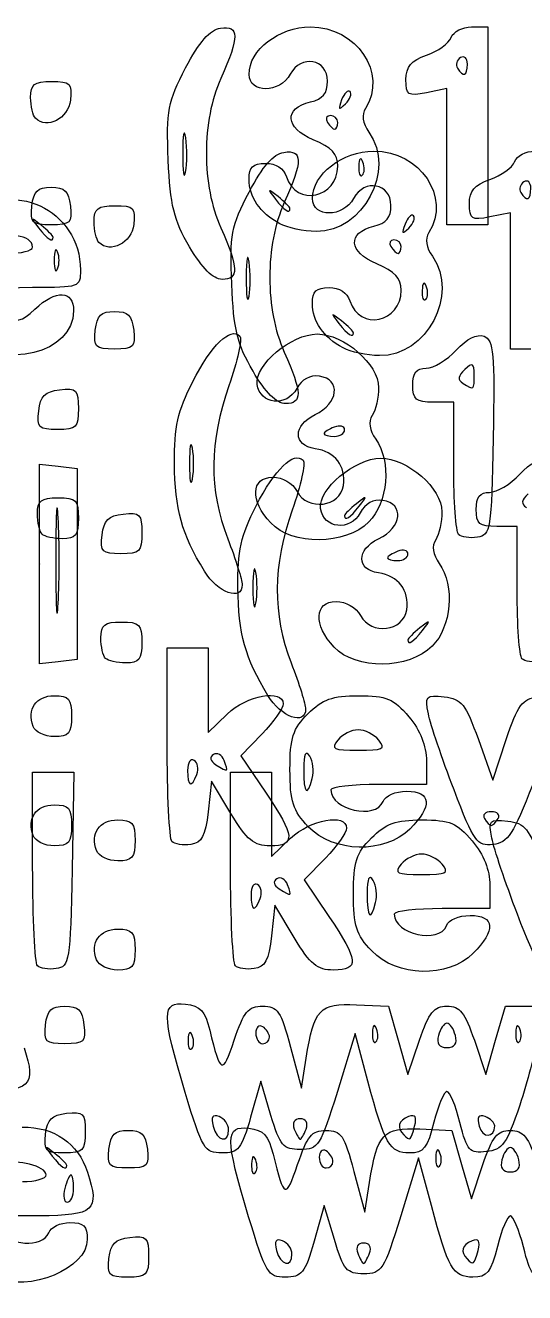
# Model space of a CAD drawing. Extents: x 0.12 to 3.39, y 0.54 to 2.4.
# Drawn here: x 1.95 to 2.194, y 1.117 to 1.736 of the extents above; entities that cross this region are included whole.
import ezdxf

# ---------------------------------------------------------------- set-up
doc = ezdxf.new("R2010")
doc.units = 0
doc.layers.get('0').update_dxf_attribs({"linetype": 'CONTINUOUS'})

msp = doc.modelspace()

# ---------------------------------------------------------------- linework, layer by layer
at = {"color": 7}
for p, q in [((2.168033, 1.735365), (2.17601, 1.735365)), ((2.17601, 1.735365), (2.17601, 1.687031)), ((2.16601, 1.717228), (2.16601, 1.717228)), ((2.1087, 1.703786), (2.1087, 1.703786)), ((2.15601, 1.705198), (2.14601, 1.703198)), ((2.15601, 1.671948), (2.15601, 1.705198)), ((1.95504, 1.690779), (1.95504, 1.690779)), ((2.102677, 1.688698), (2.102677, 1.688698)), ((2.17601, 1.687031), (2.17601, 1.638698)), ((2.028401, 1.681152), (2.028402, 1.681152)), ((2.15601, 1.638698), (2.15601, 1.671948)), ((2.15601, 1.671948), (2.15601, 1.671948)), ((2.114954, 1.669323), (2.114954, 1.669323)), ((1.953289, 1.647865), (1.953289, 1.647865)), ((2.079343, 1.646623), (2.079343, 1.646623)), ((2.139676, 1.643106), (2.139676, 1.643106)), ((2.186986, 1.644518), (2.176986, 1.642518)), ((2.186986, 1.611268), (2.186986, 1.644518)), ((2.074343, 1.639209), (2.074343, 1.639214)), ((2.16601, 1.638698), (2.15601, 1.638698)), ((2.17601, 1.638698), (2.16601, 1.638698)), ((1.963653, 1.63261), (1.963653, 1.63261)), ((1.986016, 1.630099), (1.986016, 1.630099)), ((2.133653, 1.628018), (2.133653, 1.628018)), ((1.953653, 1.627793), (1.953653, 1.627793)), ((1.965861, 1.625518), (1.965861, 1.625518)), ((2.030317, 1.627865), (2.030317, 1.627865)), ((2.059377, 1.620472), (2.059378, 1.620472)), ((2.186986, 1.578018), (2.186986, 1.611268)), ((2.186986, 1.611268), (2.186986, 1.611268)), ((2.14593, 1.608643), (2.14593, 1.608643)), ((1.984265, 1.587185), (1.984265, 1.587185)), ((2.11032, 1.585943), (2.11032, 1.585943)), ((2.10532, 1.578529), (2.10532, 1.578534)), ((2.196986, 1.578018), (2.186986, 1.578018)), ((2.061294, 1.567185), (2.061293, 1.567185)), ((2.169343, 1.565496), (2.169343, 1.565496)), ((1.956622, 1.547864), (1.956622, 1.547864)), ((2.159343, 1.552031), (2.149343, 1.552031)), ((2.159343, 1.52092), (2.159343, 1.552031)), ((2.10601, 1.538593), (2.10601, 1.538593)), ((2.031696, 1.529531), (2.031696, 1.529531)), ((1.956986, 1.473018), (1.956986, 1.521794)), ((1.956986, 1.521794), (1.966153, 1.520739)), ((1.966153, 1.520739), (1.975319, 1.519685)), ((1.975319, 1.519685), (1.975319, 1.473018)), ((2.113102, 1.501198), (2.113102, 1.501198)), ((1.966121, 1.495518), (1.966121, 1.495518)), ((2.069918, 1.493079), (2.069924, 1.493079)), ((1.958232, 1.487586), (1.958232, 1.487586)), ((1.987598, 1.487184), (1.987598, 1.487184)), ((2.161706, 1.487446), (2.161706, 1.487446)), ((2.190319, 1.491351), (2.180319, 1.491351)), ((2.190319, 1.46024), (2.190319, 1.491351)), ((2.136986, 1.477913), (2.136986, 1.477913)), ((1.956986, 1.424243), (1.956986, 1.473019)), ((1.956986, 1.473019), (1.956986, 1.473018)), ((1.975319, 1.473018), (1.975319, 1.426351)), ((2.037562, 1.469495), (2.037562, 1.469495)), ((2.062672, 1.468851), (2.062672, 1.468851)), ((2.144078, 1.440518), (2.144078, 1.440518)), ((2.019343, 1.385916), (2.019343, 1.432027)), ((2.019343, 1.432027), (2.029343, 1.432027)), ((2.029343, 1.432027), (2.039343, 1.432027)), ((2.039343, 1.432027), (2.039343, 1.411403)), ((2.100894, 1.432399), (2.1009, 1.432399)), ((1.966153, 1.425297), (1.956986, 1.424243)), ((1.975319, 1.426351), (1.966153, 1.425297)), ((1.989208, 1.426906), (1.989208, 1.426906)), ((2.192682, 1.426766), (2.192682, 1.426766)), ((2.039343, 1.411403), (2.039343, 1.39078)), ((2.068539, 1.408815), (2.068538, 1.408815)), ((2.039343, 1.39078), (2.048693, 1.399737)), ((1.953882, 1.393698), (1.953882, 1.393698)), ((2.06569, 1.39003), (2.05537, 1.379382)), ((2.122677, 1.387027), (2.122677, 1.387027)), ((2.171353, 1.387222), (2.178363, 1.367418)), ((2.178363, 1.367418), (2.184943, 1.387222)), ((2.047223, 1.377008), (2.047223, 1.377008)), ((2.05537, 1.379382), (2.067356, 1.361582)), ((2.14601, 1.376771), (2.14601, 1.36536)), ((1.953653, 1.325236), (1.953653, 1.371347)), ((1.953653, 1.371347), (1.963745, 1.371347)), ((1.963745, 1.371347), (1.973836, 1.371347)), ((1.973836, 1.371347), (1.972912, 1.323847)), ((2.033841, 1.370254), (2.033841, 1.370254)), ((2.05032, 1.325236), (2.05032, 1.371347)), ((2.05032, 1.371347), (2.06032, 1.371347)), ((2.06032, 1.371347), (2.07032, 1.371347)), ((2.07032, 1.371347), (2.07032, 1.350723)), ((2.090213, 1.368325), (2.090213, 1.368325)), ((2.04101, 1.367027), (2.039343, 1.352027)), ((2.050494, 1.351194), (2.04101, 1.367027)), ((2.14601, 1.36536), (2.122677, 1.36536)), ((2.159476, 1.362674), (2.159476, 1.362674)), ((2.07032, 1.350723), (2.07032, 1.3301)), ((2.0883, 1.344709), (2.0883, 1.344709)), ((2.18101, 1.348694), (2.18101, 1.348694)), ((1.953882, 1.34036), (1.953882, 1.34036)), ((2.021706, 1.337442), (2.021706, 1.337442)), ((2.07032, 1.3301), (2.079669, 1.339057)), ((1.984858, 1.333018), (1.984858, 1.333018)), ((2.096666, 1.32935), (2.086346, 1.318702)), ((2.153653, 1.326347), (2.153653, 1.326347)), ((2.086346, 1.318702), (2.098333, 1.300902)), ((2.078199, 1.316328), (2.078199, 1.316328)), ((2.176986, 1.316091), (2.176986, 1.30468)), ((2.064818, 1.309574), (2.064818, 1.309574)), ((2.071986, 1.306347), (2.07032, 1.291347)), ((2.08147, 1.290514), (2.071986, 1.306347)), ((2.121189, 1.307645), (2.121189, 1.307645)), ((2.176986, 1.30468), (2.153653, 1.30468)), ((2.190452, 1.301994), (2.190452, 1.301994)), ((2.119277, 1.284029), (2.119277, 1.284029)), ((1.956016, 1.276762), (1.956016, 1.276762)), ((1.984858, 1.27968), (1.984858, 1.27968)), ((2.052683, 1.276762), (2.052683, 1.276762)), ((2.1118, 1.257759), (2.127468, 1.257031)), ((2.127468, 1.257031), (2.132226, 1.240364)), ((2.179802, 1.240364), (2.184567, 1.257031)), ((2.184567, 1.257031), (2.20101, 1.257031)), ((1.959955, 1.247864), (1.959955, 1.247864)), ((2.121621, 1.245988), (2.12162, 1.245988)), ((2.191621, 1.245988), (2.19162, 1.245988)), ((2.031621, 1.242655), (2.03162, 1.242655)), ((2.069343, 1.241833), (2.069343, 1.241833)), ((2.111226, 1.243697), (2.102493, 1.215364)), ((2.117426, 1.220364), (2.111226, 1.243697)), ((2.132226, 1.240364), (2.136983, 1.223697)), ((2.136983, 1.223697), (2.142618, 1.240364)), ((2.160122, 1.242744), (2.160122, 1.242744)), ((2.169403, 1.240364), (2.175037, 1.223697)), ((2.175037, 1.223697), (2.179802, 1.240364)), ((2.079603, 1.237048), (2.084897, 1.217064)), ((2.084897, 1.217064), (2.087227, 1.231632)), ((2.065107, 1.220364), (2.060132, 1.202864)), ((2.070075, 1.203697), (2.065107, 1.220364)), ((2.028193, 1.21485), (2.028192, 1.21485)), ((2.049343, 1.196674), (2.049343, 1.196674)), ((2.087215, 1.197031), (2.087215, 1.197031)), ((2.140244, 1.198448), (2.140244, 1.198448)), ((2.142776, 1.197079), (2.158444, 1.196351)), ((2.158444, 1.196351), (2.163202, 1.179684)), ((2.179343, 1.198541), (2.179343, 1.198537)), ((1.959955, 1.194531), (1.959955, 1.194531)), ((1.990932, 1.187184), (1.990932, 1.187184)), ((2.142202, 1.183017), (2.133469, 1.154684)), ((2.148402, 1.159684), (2.142202, 1.183017)), ((2.152597, 1.185308), (2.152597, 1.185308)), ((1.97032, 1.179276), (1.97032, 1.179276)), ((2.062597, 1.181975), (2.062597, 1.181975)), ((2.10032, 1.181153), (2.10032, 1.181153)), ((2.110579, 1.176368), (2.115873, 1.156384)), ((2.163202, 1.179684), (2.16796, 1.163017)), ((2.16796, 1.163017), (2.173594, 1.179684)), ((2.191099, 1.182064), (2.191099, 1.182064)), ((1.96032, 1.174621), (1.96032, 1.174621)), ((2.115873, 1.156384), (2.118203, 1.170952)), ((1.973653, 1.168018), (1.973653, 1.168018)), ((2.096084, 1.159684), (2.091108, 1.142184)), ((2.101051, 1.143017), (2.096084, 1.159684)), ((2.059169, 1.15417), (2.059169, 1.15417)), ((1.990932, 1.133851), (1.990932, 1.133851)), ((2.08032, 1.135994), (2.08032, 1.135994)), ((2.118192, 1.136351), (2.118192, 1.136351)), ((2.17122, 1.137768), (2.17122, 1.137768))]:
    msp.add_line(p, q, dxfattribs=at)
for points in [[(2.028391, 1.715365), (2.034959, 1.727906), (2.040311, 1.734035), (2.045334, 1.734763)], [(2.045334, 1.734763), (2.054666, 1.736117), (2.054722, 1.730835), (2.045593, 1.710199)], [(2.059343, 1.712178), (2.059343, 1.724043), (2.073989, 1.73536), (2.089343, 1.73536)], [(2.089343, 1.73536), (2.111882, 1.73536), (2.127113, 1.7128), (2.116209, 1.695567)], [(2.158077, 1.730207), (2.159166, 1.733044), (2.163646, 1.735365), (2.168033, 1.735365)], [(2.146054, 1.721547), (2.151578, 1.723473), (2.156989, 1.72737), (2.158077, 1.730207)], [(2.097677, 1.708848), (2.097677, 1.7197), (2.084734, 1.722104), (2.079452, 1.712234)], [(2.13601, 1.709622), (2.13601, 1.715993), (2.138458, 1.718899), (2.146054, 1.721547)], [(2.16601, 1.717228), (2.16601, 1.720086), (2.164486, 1.721483), (2.162622, 1.720331)], [(2.0199, 1.670365), (2.018898, 1.69445), (2.019719, 1.698806), (2.028391, 1.715365)], [(2.162622, 1.720331), (2.160759, 1.71918), (2.160098, 1.716841), (2.161152, 1.715134)], [(2.161152, 1.715134), (2.16401, 1.710511), (2.16601, 1.711373), (2.16601, 1.717228)], [(1.952677, 1.70092), (1.952677, 1.707377), (1.954412, 1.708698), (1.962898, 1.708698)], [(1.962898, 1.708698), (1.972082, 1.708698), (1.973012, 1.707768), (1.972065, 1.699531)], [(2.045593, 1.710199), (2.040876, 1.699535), (2.03851, 1.687342), (2.03851, 1.673698)], [(2.079452, 1.712234), (2.074424, 1.70284), (2.059343, 1.702802), (2.059343, 1.712178)], [(2.089361, 1.698702), (2.095435, 1.700136), (2.097677, 1.702871), (2.097677, 1.708848)], [(2.14601, 1.703198), (2.137009, 1.701398), (2.13601, 1.70204), (2.13601, 1.709622)], [(2.1087, 1.703786), (2.107673, 1.704813), (2.105809, 1.702963), (2.104558, 1.699675)], [(2.106424, 1.697809), (2.108702, 1.70007), (2.109726, 1.70276), (2.1087, 1.703786)], [(1.95504, 1.690779), (1.95374, 1.692079), (1.952677, 1.696642), (1.952677, 1.70092)], [(1.972065, 1.699531), (1.971031, 1.690545), (1.960623, 1.685195), (1.95504, 1.690779)], [(2.090754, 1.680257), (2.076902, 1.686045), (2.076181, 1.695591), (2.089361, 1.698702)], [(2.104558, 1.699675), (2.102749, 1.694924), (2.103132, 1.694542), (2.106424, 1.697809)], [(2.099147, 1.692031), (2.097205, 1.692031), (2.096544, 1.690531), (2.097677, 1.688698)], [(2.102677, 1.688698), (2.102677, 1.690531), (2.101088, 1.692031), (2.099147, 1.692031)], [(2.116209, 1.695567), (2.114232, 1.692443), (2.11483, 1.688412), (2.117926, 1.683992)], [(2.028402, 1.681152), (2.027635, 1.686219), (2.026988, 1.682865), (2.026963, 1.673698)], [(2.117926, 1.683992), (2.131084, 1.665206), (2.115143, 1.635251), (2.0921, 1.635461)], [(2.097677, 1.688698), (2.09881, 1.686865), (2.100398, 1.685365), (2.101207, 1.685365)], [(2.101207, 1.685365), (2.102016, 1.685365), (2.102677, 1.686865), (2.102677, 1.688698)], [(2.028356, 1.664485), (2.029148, 1.668585), (2.029169, 1.676085), (2.028401, 1.681152)], [(2.102677, 1.667395), (2.102677, 1.673283), (2.099662, 1.676535), (2.090754, 1.680257)], [(2.026963, 1.673698), (2.026941, 1.664531), (2.027566, 1.660386), (2.028356, 1.664485)], [(2.03851, 1.673698), (2.03851, 1.660054), (2.040876, 1.647861), (2.045593, 1.637197)], [(2.059367, 1.654685), (2.065935, 1.667226), (2.071287, 1.673355), (2.07631, 1.674083)], [(2.07631, 1.674083), (2.085642, 1.675437), (2.085698, 1.670155), (2.076569, 1.649519)], [(2.09032, 1.651498), (2.09032, 1.663363), (2.104965, 1.67468), (2.12032, 1.67468)], [(2.114954, 1.669323), (2.113889, 1.671982), (2.1131, 1.671192), (2.11294, 1.667309)], [(2.12032, 1.67468), (2.142858, 1.67468), (2.158089, 1.65212), (2.147185, 1.634887)], [(2.189054, 1.669527), (2.190142, 1.672364), (2.194622, 1.674685), (2.19901, 1.674685)], [(2.030317, 1.627865), (2.022653, 1.640902), (2.020814, 1.648406), (2.0199, 1.670365)], [(2.059343, 1.661002), (2.059343, 1.666932), (2.061204, 1.668698), (2.067452, 1.668698)], [(2.067452, 1.668698), (2.072562, 1.668698), (2.076323, 1.666296), (2.077623, 1.662202)], [(2.077623, 1.662202), (2.082335, 1.647354), (2.102677, 1.65157), (2.102677, 1.667395)], [(2.11294, 1.667309), (2.112795, 1.663795), (2.113583, 1.661826), (2.114691, 1.662934)], [(2.114691, 1.662934), (2.115798, 1.664042), (2.115917, 1.666917), (2.114954, 1.669323)], [(2.17703, 1.660867), (2.182554, 1.662793), (2.187965, 1.66669), (2.189054, 1.669527)], [(1.92054, 1.642692), (1.943257, 1.661807), (1.976986, 1.646166), (1.976986, 1.616517)], [(2.074343, 1.639214), (2.064655, 1.644513), (2.059343, 1.652228), (2.059343, 1.661002)], [(2.128653, 1.648168), (2.128653, 1.65902), (2.11571, 1.661424), (2.110428, 1.651554)], [(2.166986, 1.648942), (2.166986, 1.655313), (2.169434, 1.658219), (2.17703, 1.660867)], [(2.193599, 1.659651), (2.191735, 1.6585), (2.191074, 1.656161), (2.192129, 1.654454)], [(2.196986, 1.656548), (2.196986, 1.659406), (2.195462, 1.660803), (2.193599, 1.659651)], [(1.953289, 1.647865), (1.954125, 1.655139), (1.956064, 1.657031), (1.962677, 1.657031)], [(1.962677, 1.657031), (1.96929, 1.657031), (1.971228, 1.655139), (1.972065, 1.647865)], [(2.050877, 1.609685), (2.049874, 1.63377), (2.050695, 1.638126), (2.059367, 1.654685)], [(2.07351, 1.652457), (2.068223, 1.656603), (2.068105, 1.656485), (2.072252, 1.651198)], [(2.192129, 1.654454), (2.194986, 1.649831), (2.196986, 1.650693), (2.196986, 1.656548)], [(1.962677, 1.638698), (1.953251, 1.638698), (1.952337, 1.639591), (1.953289, 1.647865)], [(1.972065, 1.647865), (1.973017, 1.639591), (1.972098, 1.638698), (1.962677, 1.638698)], [(1.983653, 1.64024), (1.983653, 1.646697), (1.985388, 1.648018), (1.993874, 1.648018)], [(1.993874, 1.648018), (2.003058, 1.648018), (2.003989, 1.647088), (2.003041, 1.638851)], [(2.076569, 1.649519), (2.071852, 1.638855), (2.069486, 1.626662), (2.069486, 1.613018)], [(2.072252, 1.651198), (2.076606, 1.645645), (2.079343, 1.64388), (2.079343, 1.646623)], [(2.079343, 1.646623), (2.079343, 1.647315), (2.076718, 1.64994), (2.07351, 1.652457)], [(2.110428, 1.651554), (2.105401, 1.64216), (2.09032, 1.642122), (2.09032, 1.651498)], [(2.120337, 1.638022), (2.126411, 1.639456), (2.128653, 1.642191), (2.128653, 1.648168)], [(2.176986, 1.642518), (2.167986, 1.640718), (2.166986, 1.64136), (2.166986, 1.648942)], [(1.95782, 1.638443), (1.952533, 1.642589), (1.952415, 1.642472), (1.956561, 1.637185)], [(2.139676, 1.643106), (2.138649, 1.644133), (2.136786, 1.642283), (2.135534, 1.638995)], [(2.1374, 1.637129), (2.139678, 1.63939), (2.140702, 1.64208), (2.139676, 1.643106)], [(1.953653, 1.627793), (1.953653, 1.633905), (1.939715, 1.635509), (1.934234, 1.630027)], [(1.956561, 1.637185), (1.960916, 1.631632), (1.963653, 1.629866), (1.963653, 1.63261)], [(1.963653, 1.63261), (1.963653, 1.633302), (1.961028, 1.635927), (1.95782, 1.638443)], [(1.986016, 1.630099), (1.984716, 1.631399), (1.983653, 1.635962), (1.983653, 1.64024)], [(2.003041, 1.638851), (2.002008, 1.629865), (1.9916, 1.624515), (1.986016, 1.630099)], [(2.045593, 1.637197), (2.054375, 1.617345), (2.054492, 1.612031), (2.046151, 1.612031)], [(2.0921, 1.635461), (2.086, 1.635517), (2.07801, 1.637203), (2.074343, 1.639209)], [(2.12173, 1.619577), (2.107878, 1.625365), (2.107157, 1.634911), (2.120337, 1.638022)], [(2.135534, 1.638995), (2.133725, 1.634244), (2.134108, 1.633862), (2.1374, 1.637129)], [(2.147185, 1.634887), (2.145208, 1.631763), (2.145807, 1.627732), (2.148903, 1.623312)], [(2.130123, 1.631351), (2.128181, 1.631351), (2.12752, 1.629851), (2.128653, 1.628018)], [(2.128653, 1.628018), (2.129786, 1.626185), (2.131375, 1.624685), (2.132183, 1.624685)], [(2.133653, 1.628018), (2.133653, 1.629851), (2.132064, 1.631351), (2.130123, 1.631351)], [(2.132183, 1.624685), (2.132992, 1.624685), (2.133653, 1.626185), (2.133653, 1.628018)], [(1.941272, 1.624685), (1.948082, 1.624685), (1.953653, 1.626084), (1.953653, 1.627793)], [(1.965861, 1.625518), (1.964936, 1.62781), (1.964179, 1.625935), (1.964179, 1.621351)], [(1.965861, 1.617185), (1.966785, 1.619476), (1.966785, 1.623226), (1.965861, 1.625518)], [(2.046151, 1.612031), (2.041894, 1.612031), (2.036389, 1.617536), (2.030317, 1.627865)], [(2.059378, 1.620472), (2.058612, 1.625539), (2.057965, 1.622185), (2.05794, 1.613018)], [(2.148903, 1.623312), (2.162061, 1.604526), (2.146119, 1.574571), (2.123076, 1.574781)], [(1.976986, 1.616517), (1.976986, 1.608217), (1.976441, 1.608018), (1.953653, 1.608018)], [(1.964179, 1.621351), (1.964179, 1.616768), (1.964936, 1.614893), (1.965861, 1.617185)], [(2.059333, 1.603805), (2.060124, 1.607905), (2.060145, 1.615405), (2.059377, 1.620472)], [(2.133653, 1.606715), (2.133653, 1.612603), (2.130638, 1.615855), (2.12173, 1.619577)], [(2.061293, 1.567185), (2.05363, 1.580222), (2.05179, 1.587726), (2.050877, 1.609685)], [(2.05794, 1.613018), (2.057917, 1.603851), (2.058542, 1.599706), (2.059333, 1.603805)], [(2.069486, 1.613018), (2.069486, 1.599374), (2.071852, 1.587181), (2.076569, 1.576517)], [(2.14593, 1.608643), (2.144866, 1.611302), (2.144076, 1.610512), (2.143916, 1.606629)], [(1.953653, 1.608018), (1.934988, 1.608018), (1.93032, 1.607004), (1.93032, 1.602947)], [(1.954734, 1.597468), (1.965176, 1.607278), (1.973653, 1.606886), (1.973653, 1.596593)], [(2.09032, 1.600322), (2.09032, 1.606252), (2.09218, 1.608018), (2.098428, 1.608018)], [(2.098428, 1.608018), (2.103539, 1.608018), (2.107299, 1.605616), (2.108599, 1.601522)], [(2.108599, 1.601522), (2.113311, 1.586674), (2.133653, 1.59089), (2.133653, 1.606715)], [(2.143916, 1.606629), (2.143772, 1.603115), (2.144559, 1.601146), (2.145667, 1.602254)], [(2.145667, 1.602254), (2.146775, 1.603362), (2.146893, 1.606237), (2.14593, 1.608643)], [(1.938686, 1.594063), (1.945807, 1.590818), (1.948195, 1.591325), (1.954734, 1.597468)], [(2.10532, 1.578534), (2.095631, 1.583833), (2.09032, 1.591548), (2.09032, 1.600322)], [(1.973653, 1.596593), (1.973653, 1.575993), (1.939424, 1.567455), (1.92054, 1.583344)], [(1.984265, 1.587185), (1.985102, 1.594459), (1.98704, 1.596351), (1.993653, 1.596351)], [(1.993653, 1.596351), (2.000266, 1.596351), (2.002204, 1.594459), (2.003041, 1.587185)], [(2.104486, 1.591777), (2.099199, 1.595923), (2.099082, 1.595805), (2.103228, 1.590518)], [(2.11032, 1.585943), (2.11032, 1.586635), (2.107695, 1.58926), (2.104486, 1.591777)], [(1.993653, 1.578018), (1.984227, 1.578018), (1.983313, 1.578911), (1.984265, 1.587185)], [(2.003041, 1.587185), (2.003993, 1.578911), (2.003074, 1.578018), (1.993653, 1.578018)], [(2.031843, 1.562078), (2.041011, 1.579991), (2.050217, 1.588935), (2.054784, 1.584368)], [(2.06333, 1.560755), (2.061988, 1.570161), (2.080114, 1.585364), (2.09267, 1.585364)], [(2.09267, 1.585364), (2.105746, 1.585364), (2.122685, 1.570585), (2.122619, 1.559235)], [(2.103228, 1.590518), (2.107582, 1.584965), (2.11032, 1.5832), (2.11032, 1.585943)], [(2.160572, 1.577504), (2.165742, 1.583079), (2.170717, 1.58555), (2.174132, 1.58424)], [(2.054784, 1.584368), (2.056119, 1.583033), (2.053726, 1.572071), (2.049468, 1.560007)], [(2.123076, 1.574781), (2.116977, 1.574837), (2.108986, 1.576523), (2.10532, 1.578529)], [(2.174132, 1.58424), (2.178816, 1.582442), (2.179405, 1.575902), (2.178602, 1.5346)], [(2.076569, 1.576517), (2.085351, 1.556665), (2.085468, 1.551351), (2.077127, 1.551351)], [(2.145875, 1.568698), (2.149467, 1.568698), (2.156081, 1.57266), (2.160572, 1.577504)], [(2.077127, 1.551351), (2.07287, 1.551351), (2.067365, 1.556856), (2.061294, 1.567185)], [(2.139343, 1.560364), (2.139343, 1.566418), (2.14113, 1.568698), (2.145875, 1.568698)], [(2.164712, 1.567996), (2.161357, 1.564882), (2.161127, 1.563023), (2.163879, 1.561249)], [(2.169343, 1.565496), (2.169343, 1.571138), (2.168555, 1.571563), (2.164712, 1.567996)], [(2.02293, 1.522267), (2.022726, 1.539919), (2.024455, 1.547644), (2.031843, 1.562078)], [(2.049468, 1.560007), (2.039873, 1.53283), (2.039709, 1.509349), (2.048946, 1.485364)], [(2.082671, 1.558698), (2.07776, 1.549521), (2.064736, 1.550907), (2.06333, 1.560755)], [(2.09373, 1.564733), (2.089022, 1.565403), (2.08512, 1.563273), (2.082671, 1.558698)], [(2.091646, 1.545969), (2.103113, 1.551465), (2.104417, 1.563212), (2.09373, 1.564733)], [(2.149343, 1.552031), (2.140899, 1.552031), (2.139343, 1.553327), (2.139343, 1.560364)], [(2.163879, 1.561249), (2.169214, 1.557808), (2.169343, 1.557909), (2.169343, 1.565496)], [(1.956622, 1.547864), (1.957451, 1.555064), (1.959643, 1.557257), (1.966843, 1.558086)], [(1.966843, 1.558086), (1.97508, 1.559033), (1.97601, 1.558097), (1.97601, 1.548919)], [(2.122619, 1.559235), (2.122597, 1.554356), (2.121204, 1.548207), (2.119536, 1.545571)], [(1.965788, 1.538698), (1.956604, 1.538698), (1.955674, 1.539628), (1.956622, 1.547864)], [(1.97601, 1.548919), (1.97601, 1.539735), (1.974972, 1.538698), (1.965788, 1.538698)], [(2.091635, 1.529331), (2.080723, 1.530892), (2.080733, 1.540736), (2.091646, 1.545969)], [(2.119536, 1.545571), (2.117559, 1.542448), (2.118157, 1.538416), (2.121253, 1.533996)], [(2.10101, 1.539903), (2.09826, 1.538847), (2.09601, 1.537395), (2.09601, 1.536674)], [(2.09601, 1.536674), (2.09601, 1.535954), (2.09826, 1.535364), (2.10101, 1.535364)], [(2.10601, 1.538593), (2.10601, 1.540369), (2.10376, 1.540958), (2.10101, 1.539903)], [(2.10101, 1.535364), (2.10376, 1.535364), (2.10601, 1.536817), (2.10601, 1.538593)], [(2.031696, 1.529531), (2.030901, 1.533656), (2.030251, 1.530281), (2.030251, 1.522031)], [(2.031696, 1.514531), (2.03249, 1.518656), (2.03249, 1.525406), (2.031696, 1.529531)], [(2.105432, 1.511381), (2.106766, 1.520793), (2.101262, 1.527953), (2.091635, 1.529331)], [(2.121253, 1.533996), (2.128973, 1.522975), (2.127278, 1.503003), (2.117822, 1.493546)], [(2.178602, 1.5346), (2.177726, 1.489605), (2.177308, 1.486978), (2.170873, 1.486057)], [(2.062819, 1.501398), (2.071988, 1.519311), (2.081193, 1.528255), (2.08576, 1.523688)], [(2.08576, 1.523688), (2.087095, 1.522353), (2.084702, 1.511391), (2.080444, 1.499327)], [(2.094306, 1.500075), (2.092964, 1.509481), (2.11109, 1.524684), (2.123647, 1.524684)], [(2.123647, 1.524684), (2.136722, 1.524684), (2.153661, 1.509905), (2.153596, 1.498555)], [(2.191548, 1.516824), (2.196718, 1.522399), (2.201693, 1.52487), (2.205109, 1.52356)], [(2.037562, 1.469495), (2.026437, 1.487828), (2.023193, 1.499527), (2.02293, 1.522267)], [(2.030251, 1.522031), (2.030251, 1.513781), (2.030901, 1.510406), (2.031696, 1.514531)], [(2.161706, 1.487446), (2.160406, 1.488745), (2.159343, 1.503809), (2.159343, 1.52092)], [(2.176851, 1.508018), (2.180444, 1.508018), (2.187057, 1.51198), (2.191548, 1.516824)], [(2.069924, 1.493079), (2.059743, 1.503916), (2.060241, 1.515364), (2.070892, 1.515364)], [(2.070892, 1.515364), (2.075776, 1.515364), (2.080598, 1.51258), (2.082783, 1.508498)], [(2.082783, 1.508498), (2.087992, 1.498765), (2.103931, 1.500794), (2.105432, 1.511381)], [(1.95601, 1.497586), (1.95601, 1.504006), (1.957756, 1.505364), (1.96601, 1.505364)], [(1.966121, 1.495518), (1.96547, 1.506976), (1.964937, 1.497601), (1.964937, 1.474684)], [(1.96601, 1.505364), (1.974899, 1.505364), (1.97601, 1.504253), (1.97601, 1.495364)], [(2.113102, 1.501198), (2.117248, 1.506484), (2.11713, 1.506602), (2.111843, 1.502456)], [(2.124706, 1.504053), (2.119998, 1.504723), (2.116096, 1.502593), (2.113647, 1.498018)], [(2.170319, 1.499684), (2.170319, 1.505738), (2.172106, 1.508018), (2.176851, 1.508018)], [(2.195688, 1.507316), (2.192333, 1.504202), (2.192104, 1.502343), (2.194855, 1.500569)], [(1.997819, 1.497406), (2.006056, 1.498353), (2.006986, 1.497417), (2.006986, 1.488239)], [(2.053906, 1.461587), (2.053702, 1.479239), (2.055431, 1.486964), (2.062819, 1.501398)], [(2.080444, 1.499327), (2.070849, 1.47215), (2.070685, 1.448669), (2.079923, 1.424684)], [(2.113647, 1.498018), (2.108736, 1.488841), (2.095712, 1.490227), (2.094306, 1.500075)], [(2.111843, 1.502456), (2.108635, 1.49994), (2.10601, 1.497315), (2.10601, 1.496623)], [(2.10601, 1.496623), (2.10601, 1.493879), (2.108747, 1.495645), (2.113102, 1.501198)], [(2.122622, 1.485289), (2.134089, 1.490785), (2.135393, 1.502532), (2.124706, 1.504053)], [(2.153596, 1.498555), (2.153573, 1.493676), (2.15218, 1.487527), (2.150512, 1.484891)], [(2.180319, 1.491351), (2.171875, 1.491351), (2.170319, 1.492647), (2.170319, 1.499684)], [(1.958232, 1.487586), (1.95701, 1.488809), (1.95601, 1.493309), (1.95601, 1.497586)], [(1.966121, 1.453851), (1.966772, 1.465309), (1.966772, 1.484059), (1.966121, 1.495518)], [(1.97601, 1.495364), (1.97601, 1.48711), (1.974652, 1.485364), (1.968232, 1.485364)], [(1.987598, 1.487184), (1.988427, 1.494384), (1.990619, 1.496577), (1.997819, 1.497406)], [(2.117822, 1.493546), (2.106398, 1.482122), (2.080449, 1.481869), (2.069918, 1.493079)], [(1.968232, 1.485364), (1.963954, 1.485364), (1.959454, 1.486364), (1.958232, 1.487586)], [(1.996765, 1.478018), (1.987581, 1.478018), (1.98665, 1.478948), (1.987598, 1.487184)], [(2.006986, 1.488239), (2.006986, 1.479055), (2.005948, 1.478018), (1.996765, 1.478018)], [(2.170873, 1.486057), (2.167131, 1.485521), (2.163006, 1.486146), (2.161706, 1.487446)], [(2.048946, 1.485364), (2.05283, 1.475281), (2.056008, 1.465156), (2.056009, 1.462864)], [(2.122611, 1.468651), (2.1117, 1.470212), (2.111709, 1.480056), (2.122622, 1.485289)], [(2.136986, 1.477913), (2.136986, 1.479689), (2.134736, 1.480278), (2.131986, 1.479223)], [(2.150512, 1.484891), (2.148535, 1.481768), (2.149134, 1.477736), (2.15223, 1.473316)], [(1.964937, 1.474684), (1.964937, 1.451768), (1.965469, 1.442393), (1.966121, 1.453851)], [(2.131986, 1.479223), (2.129236, 1.478167), (2.126986, 1.476715), (2.126986, 1.475994)], [(2.126986, 1.475994), (2.126986, 1.475274), (2.129236, 1.474684), (2.131986, 1.474684)], [(2.131986, 1.474684), (2.134736, 1.474684), (2.136986, 1.476137), (2.136986, 1.477913)], [(2.15223, 1.473316), (2.159949, 1.462295), (2.158255, 1.442323), (2.148798, 1.432866)], [(2.056009, 1.462864), (2.056012, 1.454603), (2.043973, 1.458931), (2.037562, 1.469495)], [(2.062672, 1.468851), (2.061877, 1.472976), (2.061227, 1.469601), (2.061227, 1.461351)], [(2.062672, 1.453851), (2.063466, 1.457976), (2.063466, 1.464726), (2.062672, 1.468851)], [(2.136408, 1.450701), (2.137742, 1.460113), (2.132238, 1.467273), (2.122611, 1.468651)], [(2.068538, 1.408815), (2.057413, 1.427148), (2.05417, 1.438847), (2.053906, 1.461587)], [(2.061227, 1.461351), (2.061227, 1.453101), (2.061877, 1.449726), (2.062672, 1.453851)], [(2.1009, 1.432399), (2.09072, 1.443236), (2.091217, 1.454684), (2.101868, 1.454684)], [(2.101868, 1.454684), (2.106752, 1.454684), (2.111574, 1.4519), (2.113759, 1.447818)], [(2.192682, 1.426766), (2.191383, 1.428065), (2.190319, 1.443129), (2.190319, 1.46024)], [(2.113759, 1.447818), (2.118968, 1.438085), (2.134907, 1.440114), (2.136408, 1.450701)], [(1.986986, 1.436906), (1.986986, 1.443326), (1.988732, 1.444684), (1.996986, 1.444684)], [(1.996986, 1.444684), (2.005875, 1.444684), (2.006986, 1.443573), (2.006986, 1.434684)], [(2.144078, 1.440518), (2.148224, 1.445804), (2.148106, 1.445922), (2.142819, 1.441776)], [(1.989208, 1.426906), (1.987986, 1.428129), (1.986986, 1.432629), (1.986986, 1.436906)], [(2.142819, 1.441776), (2.139611, 1.43926), (2.136986, 1.436635), (2.136986, 1.435943)], [(2.136986, 1.435943), (2.136986, 1.433199), (2.139723, 1.434965), (2.144078, 1.440518)], [(2.006986, 1.434684), (2.006986, 1.42643), (2.005628, 1.424684), (1.999208, 1.424684)], [(2.148798, 1.432866), (2.137374, 1.421442), (2.111425, 1.421189), (2.100894, 1.432399)], [(1.999208, 1.424684), (1.99493, 1.424684), (1.99043, 1.425684), (1.989208, 1.426906)], [(2.079923, 1.424684), (2.083806, 1.414601), (2.086984, 1.404476), (2.086985, 1.402184)], [(2.201849, 1.425377), (2.198107, 1.424841), (2.193982, 1.425466), (2.192682, 1.426766)], [(2.048693, 1.399737), (2.05826, 1.408903), (2.07601, 1.412118), (2.07601, 1.404686)], [(1.953882, 1.393698), (1.950691, 1.402013), (1.955306, 1.408698), (1.964239, 1.408698)], [(1.964239, 1.408698), (1.971392, 1.408698), (1.972676, 1.407175), (1.972676, 1.398698)], [(2.086985, 1.402184), (2.086988, 1.393923), (2.074949, 1.398251), (2.068539, 1.408815)], [(2.088131, 1.399906), (2.095172, 1.406947), (2.100083, 1.408694), (2.112835, 1.408694)], [(2.112835, 1.408694), (2.126515, 1.408694), (2.129963, 1.407253), (2.137381, 1.398438)], [(2.146976, 1.399794), (2.145201, 1.40858), (2.145731, 1.409152), (2.154707, 1.408127)], [(2.154707, 1.408127), (2.163165, 1.407162), (2.165201, 1.404605), (2.171353, 1.387222)], [(2.184943, 1.387222), (2.190582, 1.404191), (2.1928, 1.407178), (2.200434, 1.408082)], [(2.07601, 1.404686), (2.07601, 1.402481), (2.071366, 1.395886), (2.06569, 1.39003)], [(2.079343, 1.372588), (2.079343, 1.388164), (2.080744, 1.392519), (2.088131, 1.399906)], [(2.159476, 1.362674), (2.153649, 1.377901), (2.148024, 1.394605), (2.146976, 1.399794)], [(1.964239, 1.388698), (1.959598, 1.388698), (1.954937, 1.390948), (1.953882, 1.393698)], [(1.972676, 1.398698), (1.972676, 1.39022), (1.971392, 1.388698), (1.964239, 1.388698)], [(2.137381, 1.398438), (2.142987, 1.391775), (2.14601, 1.384184), (2.14601, 1.376771)], [(2.102677, 1.387027), (2.099099, 1.382716), (2.100477, 1.382027), (2.112677, 1.382027)], [(2.112677, 1.392027), (2.109459, 1.392027), (2.104959, 1.389777), (2.102677, 1.387027)], [(2.122677, 1.387027), (2.120395, 1.389777), (2.115895, 1.392027), (2.112677, 1.392027)], [(2.112677, 1.382027), (2.124876, 1.382027), (2.126255, 1.382716), (2.122677, 1.387027)], [(2.021706, 1.337442), (2.020407, 1.338742), (2.019343, 1.360555), (2.019343, 1.385916)], [(2.047223, 1.377008), (2.046172, 1.379747), (2.043809, 1.38106), (2.041972, 1.379925)], [(2.088986, 1.379158), (2.087032, 1.382242), (2.086096, 1.380226), (2.086061, 1.37286)], [(2.032531, 1.377117), (2.030778, 1.3782), (2.029343, 1.375999), (2.029343, 1.372224)], [(2.033841, 1.370254), (2.034874, 1.372945), (2.034285, 1.376033), (2.032531, 1.377117)], [(2.041972, 1.379925), (2.039918, 1.378655), (2.040373, 1.376757), (2.043154, 1.374995)], [(2.043154, 1.374995), (2.049224, 1.371149), (2.049432, 1.371252), (2.047223, 1.377008)], [(2.090213, 1.368325), (2.091118, 1.371788), (2.090566, 1.376663), (2.088986, 1.379158)], [(2.029343, 1.372224), (2.029343, 1.364175), (2.031197, 1.363363), (2.033841, 1.370254)], [(2.0883, 1.344709), (2.080775, 1.352564), (2.079343, 1.357021), (2.079343, 1.372588)], [(2.086061, 1.37286), (2.086006, 1.360732), (2.087733, 1.358843), (2.090213, 1.368325)], [(2.122677, 1.36536), (2.109843, 1.36536), (2.099343, 1.36416), (2.099343, 1.362694)], [(2.099343, 1.362694), (2.099343, 1.352847), (2.121323, 1.347955), (2.124805, 1.357027)], [(2.124805, 1.357027), (2.125898, 1.359877), (2.13087, 1.362027), (2.136367, 1.362027)], [(2.136367, 1.362027), (2.148489, 1.362027), (2.149062, 1.354776), (2.137828, 1.343542)], [(2.178517, 1.336007), (2.17076, 1.335071), (2.169203, 1.337252), (2.159476, 1.362674)], [(2.197942, 1.36536), (2.188521, 1.341043), (2.185767, 1.336882), (2.178517, 1.336007)], [(2.067356, 1.361582), (2.08193, 1.339942), (2.082333, 1.33536), (2.06966, 1.33536)], [(1.953882, 1.34036), (1.950691, 1.348676), (1.955306, 1.35536), (1.964239, 1.35536)], [(1.964239, 1.35536), (1.971392, 1.35536), (1.972677, 1.353838), (1.972677, 1.34536)], [(2.039343, 1.352027), (2.038023, 1.34014), (2.036265, 1.336825), (2.030873, 1.336053)], [(2.06966, 1.33536), (2.061661, 1.33536), (2.058327, 1.338115), (2.050494, 1.351194)], [(2.079669, 1.339057), (2.089236, 1.348223), (2.106986, 1.351438), (2.106986, 1.344006)], [(2.177677, 1.352027), (2.17471, 1.352027), (2.17321, 1.350527), (2.174343, 1.348694)], [(2.18101, 1.348694), (2.182143, 1.350527), (2.180643, 1.352027), (2.177677, 1.352027)], [(1.972677, 1.34536), (1.972677, 1.336883), (1.971392, 1.33536), (1.964239, 1.33536)], [(1.984858, 1.333018), (1.981667, 1.341333), (1.986282, 1.348018), (1.995215, 1.348018)], [(1.995215, 1.348018), (2.002368, 1.348018), (2.003653, 1.346495), (2.003653, 1.338018)], [(2.137828, 1.343542), (2.125567, 1.331281), (2.100602, 1.33187), (2.0883, 1.344709)], [(2.106986, 1.344006), (2.106986, 1.341801), (2.102342, 1.335206), (2.096666, 1.32935)], [(2.119108, 1.339226), (2.126149, 1.346267), (2.131059, 1.348014), (2.143811, 1.348014)], [(2.143811, 1.348014), (2.157492, 1.348014), (2.160939, 1.346573), (2.168357, 1.337758)], [(2.174343, 1.348694), (2.175477, 1.34686), (2.176977, 1.34536), (2.177677, 1.34536)], [(2.177952, 1.339114), (2.176177, 1.3479), (2.176708, 1.348472), (2.185683, 1.347447)], [(2.177677, 1.34536), (2.178377, 1.34536), (2.179877, 1.34686), (2.18101, 1.348694)], [(2.185683, 1.347447), (2.194141, 1.346482), (2.196177, 1.343925), (2.202329, 1.326542)], [(1.964239, 1.33536), (1.959598, 1.33536), (1.954938, 1.33761), (1.953882, 1.34036)], [(2.003653, 1.338018), (2.003653, 1.32954), (2.002368, 1.328018), (1.995215, 1.328018)], [(2.030873, 1.336053), (2.027131, 1.335518), (2.023006, 1.336142), (2.021706, 1.337442)], [(2.11032, 1.311908), (2.11032, 1.327484), (2.11172, 1.331839), (2.119108, 1.339226)], [(2.168357, 1.337758), (2.173963, 1.331095), (2.176986, 1.323504), (2.176986, 1.316091)], [(2.190452, 1.301994), (2.184625, 1.317221), (2.179001, 1.333925), (2.177952, 1.339114)], [(1.995215, 1.328018), (1.990574, 1.328018), (1.985913, 1.330268), (1.984858, 1.333018)], [(2.143653, 1.331347), (2.140435, 1.331347), (2.135935, 1.329097), (2.133653, 1.326347)], [(2.153653, 1.326347), (2.151371, 1.329097), (2.146871, 1.331347), (2.143653, 1.331347)], [(1.956016, 1.276762), (1.954716, 1.278062), (1.953653, 1.299875), (1.953653, 1.325236)], [(2.052683, 1.276762), (2.051383, 1.278062), (2.05032, 1.299875), (2.05032, 1.325236)], [(2.133653, 1.326347), (2.130075, 1.322036), (2.131454, 1.321347), (2.143653, 1.321347)], [(2.143653, 1.321347), (2.155853, 1.321347), (2.157231, 1.322036), (2.153653, 1.326347)], [(1.972912, 1.323847), (1.972037, 1.278922), (1.971618, 1.276294), (1.965183, 1.275373)], [(2.072948, 1.319245), (2.070894, 1.317975), (2.07135, 1.316077), (2.074131, 1.314315)], [(2.078199, 1.316328), (2.077148, 1.319067), (2.074785, 1.32038), (2.072948, 1.319245)], [(2.119962, 1.318478), (2.118008, 1.321562), (2.117072, 1.319546), (2.117037, 1.31218)], [(2.121189, 1.307645), (2.122095, 1.311108), (2.121542, 1.315983), (2.119962, 1.318478)], [(2.063507, 1.316437), (2.061754, 1.31752), (2.06032, 1.315319), (2.06032, 1.311544)], [(2.064818, 1.309574), (2.06585, 1.312265), (2.065261, 1.315353), (2.063507, 1.316437)], [(2.074131, 1.314315), (2.0802, 1.310469), (2.080408, 1.310572), (2.078199, 1.316328)], [(2.06032, 1.311544), (2.06032, 1.303495), (2.062173, 1.302683), (2.064818, 1.309574)], [(2.119277, 1.284029), (2.111752, 1.291884), (2.11032, 1.296341), (2.11032, 1.311908)], [(2.117037, 1.31218), (2.116982, 1.300052), (2.11871, 1.298163), (2.121189, 1.307645)], [(2.098333, 1.300902), (2.112906, 1.279262), (2.113309, 1.27468), (2.100636, 1.27468)], [(2.153653, 1.30468), (2.14082, 1.30468), (2.13032, 1.30348), (2.13032, 1.302014)], [(2.13032, 1.302014), (2.13032, 1.292167), (2.1523, 1.287275), (2.155781, 1.296347)], [(2.155781, 1.296347), (2.156874, 1.299197), (2.161846, 1.301347), (2.167343, 1.301347)], [(2.167343, 1.301347), (2.179465, 1.301347), (2.180038, 1.294096), (2.168805, 1.282862)], [(2.209493, 1.275327), (2.201736, 1.274391), (2.200179, 1.276572), (2.190452, 1.301994)], [(1.984858, 1.27968), (1.981667, 1.287996), (1.986282, 1.29468), (1.995215, 1.29468)], [(1.995215, 1.29468), (2.002368, 1.29468), (2.003653, 1.293158), (2.003653, 1.28468)], [(2.07032, 1.291347), (2.068999, 1.27946), (2.067241, 1.276145), (2.061849, 1.275373)], [(2.100636, 1.27468), (2.092638, 1.27468), (2.089303, 1.277435), (2.08147, 1.290514)], [(2.003653, 1.28468), (2.003653, 1.276203), (2.002368, 1.27468), (1.995215, 1.27468)], [(2.168805, 1.282862), (2.156544, 1.270601), (2.131578, 1.27119), (2.119277, 1.284029)], [(1.965183, 1.275373), (1.961441, 1.274838), (1.957316, 1.275462), (1.956016, 1.276762)], [(1.995215, 1.27468), (1.990574, 1.27468), (1.985914, 1.27693), (1.984858, 1.27968)], [(2.061849, 1.275373), (2.058107, 1.274838), (2.053982, 1.275462), (2.052683, 1.276762)], [(1.959955, 1.247864), (1.960792, 1.255139), (1.96273, 1.257031), (1.969343, 1.257031)], [(1.969343, 1.257031), (1.975956, 1.257031), (1.977894, 1.255139), (1.978731, 1.247864)], [(2.028192, 1.21485), (2.016598, 1.253483), (2.016615, 1.259461), (2.028318, 1.258086)], [(2.028318, 1.258086), (2.035473, 1.257245), (2.037867, 1.254667), (2.040128, 1.245364)], [(2.052106, 1.240364), (2.056805, 1.254422), (2.058979, 1.257031), (2.065993, 1.257031)], [(2.065993, 1.257031), (2.073345, 1.257031), (2.074922, 1.254715), (2.079603, 1.237048)], [(2.087227, 1.231632), (2.09105, 1.25554), (2.093917, 1.258589), (2.1118, 1.257759)], [(2.142618, 1.240364), (2.14722, 1.253976), (2.149675, 1.257031), (2.15601, 1.257031)], [(2.15601, 1.257031), (2.162346, 1.257031), (2.164801, 1.253976), (2.169403, 1.240364)], [(1.969343, 1.238698), (1.959918, 1.238698), (1.959003, 1.239591), (1.959955, 1.247864)], [(1.978731, 1.247864), (1.979684, 1.239591), (1.978765, 1.238698), (1.969343, 1.238698)], [(2.03162, 1.242655), (2.030556, 1.245314), (2.029766, 1.244525), (2.029607, 1.240641)], [(2.040128, 1.245364), (2.045389, 1.223721), (2.046401, 1.223299), (2.052106, 1.240364)], [(2.06601, 1.24703), (2.064177, 1.248163), (2.062677, 1.246752), (2.062677, 1.243893)], [(2.069343, 1.241833), (2.069343, 1.243558), (2.067843, 1.245897), (2.06601, 1.24703)], [(2.12162, 1.245988), (2.120556, 1.248647), (2.119766, 1.247857), (2.119607, 1.243974)], [(2.121357, 1.239599), (2.122465, 1.240707), (2.122583, 1.243582), (2.121621, 1.245988)], [(2.15601, 1.248697), (2.154604, 1.248697), (2.152754, 1.246018), (2.151898, 1.242744)], [(2.160122, 1.242744), (2.159266, 1.246018), (2.157416, 1.248697), (2.15601, 1.248697)], [(2.19162, 1.245988), (2.190556, 1.248647), (2.189766, 1.247857), (2.189607, 1.243974)], [(2.191357, 1.239599), (2.192465, 1.240707), (2.192583, 1.243582), (2.191621, 1.245988)], [(2.029607, 1.240641), (2.029462, 1.237128), (2.03025, 1.235159), (2.031357, 1.236266)], [(2.031357, 1.236266), (2.032465, 1.237374), (2.032583, 1.240249), (2.031621, 1.242655)], [(2.062677, 1.243893), (2.062677, 1.241035), (2.064177, 1.238697), (2.06601, 1.238697)], [(2.06601, 1.238697), (2.067843, 1.238697), (2.069343, 1.240108), (2.069343, 1.241833)], [(2.119607, 1.243974), (2.119462, 1.24046), (2.12025, 1.238492), (2.121357, 1.239599)], [(2.151898, 1.242744), (2.150854, 1.238753), (2.152209, 1.236792), (2.15601, 1.236792)], [(2.15601, 1.236792), (2.159811, 1.236792), (2.161166, 1.238753), (2.160122, 1.242744)], [(2.189607, 1.243974), (2.189462, 1.24046), (2.19025, 1.238492), (2.191357, 1.239599)], [(2.199291, 1.238697), (2.199, 1.234114), (2.195518, 1.220614), (2.191553, 1.208697)], [(1.949479, 1.23662), (1.955627, 1.217993), (1.952724, 1.215364), (1.925998, 1.215364)], [(2.137747, 1.185364), (2.128054, 1.185364), (2.125605, 1.189582), (2.117426, 1.220364)], [(2.046099, 1.185364), (2.037594, 1.185364), (2.036502, 1.187163), (2.028193, 1.21485)], [(2.102493, 1.215364), (2.094247, 1.18861), (2.093239, 1.187031), (2.084401, 1.187031)], [(2.156011, 1.215364), (2.154613, 1.215364), (2.151769, 1.208614), (2.149692, 1.200364)], [(2.162383, 1.200152), (2.160276, 1.208519), (2.157409, 1.215364), (2.156011, 1.215364)], [(2.191553, 1.208697), (2.185248, 1.189746), (2.183208, 1.1869), (2.175279, 1.185986)], [(1.959955, 1.194531), (1.960784, 1.201731), (1.962977, 1.203924), (1.970177, 1.204752)], [(1.970177, 1.204752), (1.978413, 1.2057), (1.979343, 1.204764), (1.979343, 1.195586)], [(2.044721, 1.203092), (2.041478, 1.204336), (2.040599, 1.202949), (2.041776, 1.198448)], [(2.049343, 1.196674), (2.049343, 1.199228), (2.047263, 1.202116), (2.044721, 1.203092)], [(2.060132, 1.202864), (2.055698, 1.187267), (2.054172, 1.185364), (2.046099, 1.185364)], [(2.084401, 1.187031), (2.076055, 1.187031), (2.074505, 1.188834), (2.070075, 1.203697)], [(2.084343, 1.202031), (2.081454, 1.202031), (2.080314, 1.200046), (2.081471, 1.197031)], [(2.087215, 1.197031), (2.088372, 1.200046), (2.087227, 1.202031), (2.084343, 1.202031)], [(2.137299, 1.203092), (2.132295, 1.201171), (2.131374, 1.197779), (2.134899, 1.194253)], [(2.140244, 1.198448), (2.141421, 1.20295), (2.140542, 1.204336), (2.137299, 1.203092)], [(2.174721, 1.203091), (2.171484, 1.204333), (2.170598, 1.202952), (2.171766, 1.198485)], [(2.179343, 1.198537), (2.179343, 1.200066), (2.177263, 1.202115), (2.174721, 1.203091)], [(1.948552, 1.198018), (1.964376, 1.198018), (1.975772, 1.190132), (1.980456, 1.17594)], [(1.979343, 1.195586), (1.979343, 1.186402), (1.978306, 1.185364), (1.969122, 1.185364)], [(1.990932, 1.187184), (1.991768, 1.194459), (1.993707, 1.196351), (2.00032, 1.196351)], [(2.00032, 1.196351), (2.006933, 1.196351), (2.008871, 1.194459), (2.009708, 1.187184)], [(2.041776, 1.198448), (2.043706, 1.191068), (2.049343, 1.189746), (2.049343, 1.196674)], [(2.059169, 1.15417), (2.047574, 1.192803), (2.047592, 1.198781), (2.059294, 1.197406)], [(2.059294, 1.197406), (2.066449, 1.196565), (2.068843, 1.193987), (2.071104, 1.184684)], [(2.081471, 1.197031), (2.082527, 1.194281), (2.083819, 1.192031), (2.084343, 1.192031)], [(2.083082, 1.179684), (2.087781, 1.193742), (2.089955, 1.196351), (2.096969, 1.196351)], [(2.084343, 1.192031), (2.084868, 1.192031), (2.08616, 1.194281), (2.087215, 1.197031)], [(2.096969, 1.196351), (2.104321, 1.196351), (2.105898, 1.194035), (2.110579, 1.176368)], [(2.118203, 1.170952), (2.122026, 1.19486), (2.124893, 1.197909), (2.142776, 1.197079)], [(2.134899, 1.194253), (2.138074, 1.191078), (2.138379, 1.191317), (2.140244, 1.198448)], [(2.149692, 1.200364), (2.146502, 1.187695), (2.144645, 1.185364), (2.137747, 1.185364)], [(2.175279, 1.185986), (2.167033, 1.185036), (2.165867, 1.186317), (2.162383, 1.200152)], [(2.171766, 1.198485), (2.173337, 1.192478), (2.179343, 1.192519), (2.179343, 1.198541)], [(2.173594, 1.179684), (2.178196, 1.193296), (2.180651, 1.196351), (2.186987, 1.196351)], [(2.186987, 1.196351), (2.193323, 1.196351), (2.195777, 1.193296), (2.200379, 1.179684)], [(1.969122, 1.185364), (1.959938, 1.185364), (1.959008, 1.186294), (1.959955, 1.194531)], [(1.964487, 1.18511), (1.9592, 1.189256), (1.959082, 1.189138), (1.963228, 1.183851)], [(1.96032, 1.174621), (1.96032, 1.178754), (1.945209, 1.182706), (1.94051, 1.179801)], [(1.963228, 1.183851), (1.967583, 1.178299), (1.97032, 1.176533), (1.97032, 1.179276)], [(1.97032, 1.179276), (1.97032, 1.179968), (1.967695, 1.182593), (1.964487, 1.18511)], [(2.00032, 1.178018), (1.990894, 1.178018), (1.98998, 1.178911), (1.990932, 1.187184)], [(2.009708, 1.187184), (2.01066, 1.178911), (2.009741, 1.178018), (2.00032, 1.178018)], [(2.062597, 1.181975), (2.061532, 1.184634), (2.060743, 1.183845), (2.060583, 1.179961)], [(2.071104, 1.184684), (2.076366, 1.163041), (2.077377, 1.162619), (2.083082, 1.179684)], [(2.096986, 1.18635), (2.095153, 1.187483), (2.093653, 1.186072), (2.093653, 1.183213)], [(2.093653, 1.183213), (2.093653, 1.180355), (2.095153, 1.178017), (2.096986, 1.178017)], [(2.10032, 1.181153), (2.10032, 1.182878), (2.09882, 1.185217), (2.096986, 1.18635)], [(2.150583, 1.183294), (2.150438, 1.17978), (2.151226, 1.177812), (2.152334, 1.178919)], [(2.152597, 1.185308), (2.151532, 1.187967), (2.150743, 1.187177), (2.150583, 1.183294)], [(2.152334, 1.178919), (2.153441, 1.180027), (2.15356, 1.182902), (2.152597, 1.185308)], [(2.186986, 1.188017), (2.185581, 1.188017), (2.18373, 1.185338), (2.182874, 1.182064)], [(2.191099, 1.182064), (2.190242, 1.185338), (2.188392, 1.188017), (2.186986, 1.188017)], [(2.060583, 1.179961), (2.060438, 1.176448), (2.061226, 1.174479), (2.062334, 1.175586)], [(2.062334, 1.175586), (2.063441, 1.176694), (2.06356, 1.179569), (2.062597, 1.181975)], [(2.096986, 1.178017), (2.09882, 1.178017), (2.10032, 1.179428), (2.10032, 1.181153)], [(2.182874, 1.182064), (2.181831, 1.178073), (2.183185, 1.176112), (2.186986, 1.176112)], [(2.186986, 1.176112), (2.190787, 1.176112), (2.192142, 1.178073), (2.191099, 1.182064)], [(1.948653, 1.171351), (1.95507, 1.171351), (1.96032, 1.172822), (1.96032, 1.174621)], [(1.980456, 1.17594), (1.986603, 1.157313), (1.9837, 1.154684), (1.956974, 1.154684)], [(1.972375, 1.174684), (1.971673, 1.174684), (1.970313, 1.171684), (1.969354, 1.168018)], [(1.973653, 1.168018), (1.973653, 1.171684), (1.973079, 1.174684), (1.972375, 1.174684)], [(1.969354, 1.168018), (1.968395, 1.164351), (1.968971, 1.161351), (1.970632, 1.161351)], [(1.970632, 1.161351), (1.972294, 1.161351), (1.973653, 1.164351), (1.973653, 1.168018)], [(2.168723, 1.124684), (2.15903, 1.124684), (2.156581, 1.128902), (2.148402, 1.159684)], [(1.956974, 1.154684), (1.934452, 1.154684), (1.933575, 1.154392), (1.936987, 1.148018)], [(1.961525, 1.146351), (1.962581, 1.149101), (1.967241, 1.151351), (1.971882, 1.151351)], [(1.971882, 1.151351), (1.978639, 1.151351), (1.98032, 1.149706), (1.98032, 1.143094)], [(2.077075, 1.124684), (2.068571, 1.124684), (2.067478, 1.126483), (2.059169, 1.15417)], [(2.133469, 1.154684), (2.125223, 1.12793), (2.124215, 1.126351), (2.115378, 1.126351)], [(2.186987, 1.154684), (2.185589, 1.154684), (2.182745, 1.147934), (2.180668, 1.139684)], [(2.193359, 1.139472), (2.191252, 1.147839), (2.188385, 1.154684), (2.186987, 1.154684)], [(1.936987, 1.148018), (1.941272, 1.140011), (1.95864, 1.138831), (1.961525, 1.146351)], [(1.98032, 1.143094), (1.98032, 1.128899), (1.952036, 1.117116), (1.93532, 1.124347)], [(1.990932, 1.133851), (1.99176, 1.141051), (1.993953, 1.143244), (2.001153, 1.144072)], [(2.001153, 1.144072), (2.009389, 1.14502), (2.01032, 1.144084), (2.01032, 1.134906)], [(2.075697, 1.142412), (2.072454, 1.143656), (2.071575, 1.142269), (2.072752, 1.137768)], [(2.08032, 1.135994), (2.08032, 1.138548), (2.078239, 1.141436), (2.075697, 1.142412)], [(2.091108, 1.142184), (2.086674, 1.126587), (2.085148, 1.124684), (2.077075, 1.124684)], [(2.115378, 1.126351), (2.107031, 1.126351), (2.105481, 1.128154), (2.101051, 1.143017)], [(2.11532, 1.141351), (2.112431, 1.141351), (2.111291, 1.139366), (2.112448, 1.136351)], [(2.118192, 1.136351), (2.119349, 1.139366), (2.118203, 1.141351), (2.11532, 1.141351)], [(2.168276, 1.142412), (2.163271, 1.140491), (2.16235, 1.137099), (2.165875, 1.133573)], [(2.17122, 1.137768), (2.172397, 1.14227), (2.171518, 1.143656), (2.168276, 1.142412)], [(2.180668, 1.139684), (2.177478, 1.127015), (2.175622, 1.124684), (2.168723, 1.124684)], [(2.206255, 1.125306), (2.19801, 1.124356), (2.196843, 1.125637), (2.193359, 1.139472)], [(2.000098, 1.124684), (1.990914, 1.124684), (1.989984, 1.125614), (1.990932, 1.133851)], [(2.01032, 1.134906), (2.01032, 1.125722), (2.009282, 1.124684), (2.000098, 1.124684)], [(2.072752, 1.137768), (2.074682, 1.130388), (2.08032, 1.129066), (2.08032, 1.135994)], [(2.112448, 1.136351), (2.113503, 1.133601), (2.114795, 1.131351), (2.11532, 1.131351)], [(2.11532, 1.131351), (2.115844, 1.131351), (2.117136, 1.133601), (2.118192, 1.136351)], [(2.165875, 1.133573), (2.169051, 1.130398), (2.169355, 1.130637), (2.17122, 1.137768)]]:
    msp.add_open_spline(points, degree=3, dxfattribs=at)

doc.saveas('drawing.dxf')
